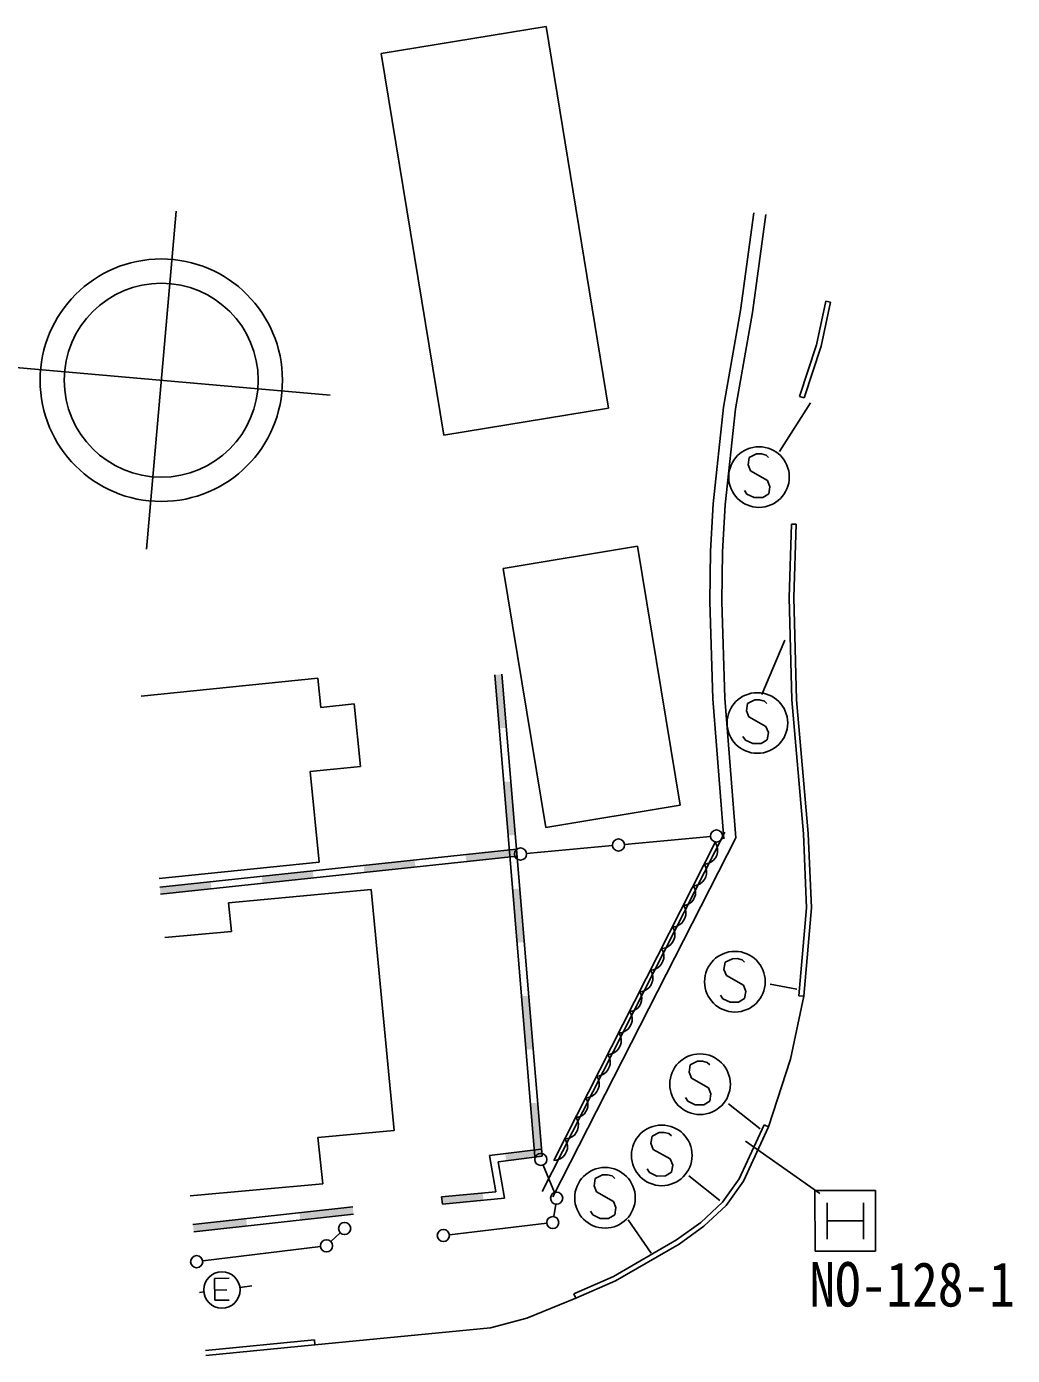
# Model space of a CAD drawing. Units: millimetres, scale not verified. Extents: x 40000 to 680000, y 20000 to 380000.
# Drawn here: x 435393 to 476059, y 293651 to 348447 of the extents above; entities that cross this region are included whole.
import ezdxf
from ezdxf.enums import TextEntityAlignment as Align

# ---------------------------------------------------------------- set-up
doc = ezdxf.new("R2010")
doc.units = ezdxf.units.MM
doc.header["$LTSCALE"] = 1000
for name, color, linetype, lineweight in [('M-BGD', 7, 'Continuous', 25), ('M-BMK-SRVR', 3, 'Continuous', 25), ('M-STR-STRC', 7, 'Continuous', 25)]:
    doc.layers.add(name, color=color, linetype=linetype, lineweight=lineweight)
doc.styles.add('ＭＳ ゴシック', font='')
doc.styles.get('ＭＳ ゴシック').set_extended_font_data('MS Gothic')

msp = doc.modelspace()

# ---------------------------------------------------------------- hatches: boundary and pattern name
at = {"layer": 'M-BGD'}
for points in [[(455002, 321740), (455186, 319532), (454887, 319507), (454703, 321715)], [(455371, 317323), (455555, 315115), (455256, 315090), (455072, 317298)], [(455636, 314233), (453534, 314009), (453502, 314307), (455604, 314531)], [(451432, 313785), (449330, 313561), (449299, 313860), (451400, 314083)], [(447228, 313338), (445127, 313114), (445095, 313412), (447197, 313636)], [(443025, 312890), (440923, 312666), (440891, 312965), (442993, 313188)], [(455740, 312906), (455924, 310698), (455626, 310673), (455441, 312881)], [(456109, 308489), (456294, 306281), (455995, 306256), (455810, 308464)], [(456478, 304072), (456663, 301864), (456364, 301839), (456179, 304047)], [(456663, 301864), (455179, 301681), (455142, 301979), (456626, 302162)], [(454240, 300050), (452543, 299888), (452514, 300186), (454212, 300348)], [(448882, 299479), (446684, 299234), (446651, 299532), (448849, 299777)], [(444486, 298989), (442288, 298744), (442255, 299043), (444453, 299287)]]:
    msp.add_hatch(color=256, dxfattribs=at).paths.add_polyline_path(points)

# ---------------------------------------------------------------- linework, layer by layer
for p, q in [((456820, 348447), (450019, 347331)), ((459402, 332712), (456820, 348447)), ((450019, 347331), (452600, 331596)), ((464845, 336733), (465391, 340766)), ((465339, 336657), (465886, 340699)), ((467974, 335326), (468361, 337121)), ((468167, 335274), (468557, 337079)), ((468557, 337079), (468361, 337121)), ((464145, 332750), (464845, 336733)), ((464640, 332680), (465339, 336657)), ((467276, 333195), (467974, 335326)), ((467466, 333133), (468167, 335274)), ((467466, 333133), (467276, 333195)), ((452600, 331596), (459402, 332712)), ((463714, 328767), (464145, 332750)), ((464212, 328725), (464640, 332680)), ((463598, 326821), (463714, 328767)), ((464097, 326791), (464212, 328725)), ((466846, 324907), (466946, 327932)), ((466946, 327932), (467145, 327926)), ((467046, 324906), (467145, 327926)), ((460592, 327015), (455047, 326098)), ((462357, 316343), (460592, 327015)), ((463579, 324744), (463598, 326821)), ((464079, 324740), (464097, 326791)), ((455047, 326098), (456812, 315426)), ((463701, 320720), (463579, 324744)), ((464201, 320747), (464079, 324740)), ((466954, 320678), (466846, 324907)), ((467154, 320689), (467046, 324906)), ((454703, 321715), (456364, 301839)), ((455002, 321740), (456663, 301864)), ((440118, 320838), (447407, 321573)), ((447407, 321573), (447528, 320374)), ((464149, 314957), (463701, 320720)), ((464647, 314996), (464201, 320747)), ((467439, 315158), (466954, 320678)), ((467639, 315171), (467154, 320689)), ((447528, 320374), (448911, 320514)), ((448911, 320514), (449170, 317942)), ((449170, 317942), (447086, 317732)), ((447086, 317732), (447464, 313989)), ((456812, 315426), (462357, 316343)), ((456658, 300412), (464202, 315223)), ((467565, 312110), (467439, 315158)), ((467765, 312105), (467639, 315171)), ((455604, 314531), (440891, 312965)), ((459562, 314674), (456015, 314348)), ((457104, 300185), (464647, 314996)), ((463791, 314801), (457140, 301683)), ((463606, 315045), (460059, 314720)), ((463853, 314702), (463791, 314801)), ((463879, 314621), (463853, 314702)), ((463897, 314523), (463879, 314621)), ((447464, 313989), (440856, 313323)), ((455636, 314233), (440923, 312666)), ((463536, 313943), (463625, 313988)), ((463625, 313988), (463733, 314067)), ((463733, 314067), (463805, 314165)), ((463805, 314165), (463860, 314272)), ((463860, 314272), (463896, 314389)), ((463896, 314389), (463897, 314523)), ((463339, 313909), (463455, 313917)), ((463401, 313810), (463339, 313909)), ((463427, 313729), (463401, 313810)), ((463407, 313381), (463444, 313497)), ((463445, 313631), (463427, 313729)), ((463444, 313497), (463445, 313631)), ((463455, 313917), (463536, 313943)), ((462887, 313017), (463003, 313025)), ((462942, 312928), (462887, 313017)), ((462966, 312855), (462942, 312928)), ((463003, 313025), (463083, 313051)), ((463083, 313051), (463173, 313096)), ((463173, 313096), (463281, 313176)), ((463281, 313176), (463353, 313274)), ((463353, 313274), (463407, 313381)), ((443729, 312314), (449612, 312857)), ((450559, 302926), (449612, 312857)), ((462737, 312285), (462834, 312357)), ((462834, 312357), (462899, 312445)), ((462899, 312445), (462948, 312542)), ((462948, 312542), (462981, 312646)), ((462982, 312767), (462966, 312855)), ((462981, 312646), (462982, 312767)), ((443841, 311137), (443729, 312314)), ((462479, 312214), (462584, 312222)), ((462542, 312115), (462479, 312214)), ((462568, 312035), (462542, 312115)), ((462548, 311686), (462584, 311802)), ((462585, 311936), (462568, 312035)), ((462584, 312222), (462657, 312245)), ((462584, 311802), (462585, 311936)), ((462657, 312245), (462737, 312285)), ((467251, 308478), (467565, 312110)), ((467451, 308461), (467765, 312105)), ((462027, 311322), (462144, 311331)), ((462089, 311223), (462027, 311322)), ((462144, 311331), (462224, 311357)), ((462224, 311357), (462314, 311401)), ((462314, 311401), (462422, 311481)), ((462422, 311481), (462494, 311579)), ((462494, 311579), (462548, 311686)), ((441096, 310884), (443841, 311137)), ((462042, 310687), (462096, 310794)), ((462116, 311143), (462089, 311223)), ((462096, 310794), (462132, 310910)), ((462133, 311044), (462116, 311143)), ((462132, 310910), (462133, 311044)), ((461575, 310430), (461691, 310439)), ((461637, 310332), (461575, 310430)), ((461663, 310251), (461637, 310332)), ((461681, 310152), (461663, 310251)), ((461680, 310018), (461681, 310152)), ((461691, 310439), (461772, 310465)), ((461772, 310465), (461862, 310509)), ((461862, 310509), (461969, 310589)), ((461969, 310589), (462042, 310687)), ((461320, 309573), (461409, 309617)), ((461409, 309617), (461517, 309697)), ((461517, 309697), (461589, 309795)), ((461589, 309795), (461644, 309902)), ((461644, 309902), (461680, 310018)), ((461123, 309538), (461239, 309547)), ((461185, 309440), (461123, 309538)), ((461211, 309359), (461185, 309440)), ((461191, 309010), (461228, 309126)), ((461228, 309261), (461211, 309359)), ((461228, 309126), (461228, 309261)), ((461239, 309547), (461320, 309573)), ((460670, 308647), (460787, 308655)), ((460726, 308558), (460670, 308647)), ((460750, 308485), (460726, 308558)), ((460787, 308655), (460867, 308681)), ((460867, 308681), (460957, 308725)), ((460957, 308725), (461065, 308805)), ((461065, 308805), (461137, 308903)), ((461137, 308903), (461191, 309010)), ((460521, 307915), (460618, 307987)), ((460618, 307987), (460683, 308075)), ((460683, 308075), (460732, 308171)), ((460732, 308171), (460765, 308276)), ((460766, 308396), (460750, 308485)), ((460765, 308276), (460766, 308396)), ((467451, 308461), (466908, 305872)), ((467451, 308461), (467251, 308478)), ((460263, 307844), (460368, 307851)), ((460325, 307745), (460263, 307844)), ((460352, 307664), (460325, 307745)), ((460332, 307316), (460368, 307432)), ((460369, 307566), (460352, 307664)), ((460368, 307851), (460441, 307875)), ((460368, 307432), (460369, 307566)), ((460441, 307875), (460521, 307915)), ((459811, 306952), (459928, 306960)), ((459873, 306853), (459811, 306952)), ((459928, 306960), (460008, 306987)), ((460008, 306987), (460098, 307031)), ((460098, 307031), (460206, 307111)), ((460206, 307111), (460278, 307209)), ((460278, 307209), (460332, 307316)), ((459753, 306219), (459825, 306317)), ((459825, 306317), (459880, 306424)), ((459900, 306773), (459873, 306853)), ((459880, 306424), (459916, 306540)), ((459917, 306674), (459900, 306773)), ((459916, 306540), (459917, 306674)), ((459359, 306060), (459475, 306068)), ((459421, 305961), (459359, 306060)), ((459447, 305881), (459421, 305961)), ((459465, 305782), (459447, 305881)), ((459464, 305648), (459465, 305782)), ((459475, 306068), (459556, 306095)), ((459556, 306095), (459646, 306139)), ((459646, 306139), (459753, 306219)), ((466908, 305872), (466003, 303079)), ((459104, 305203), (459193, 305247)), ((459193, 305247), (459301, 305327)), ((459301, 305327), (459373, 305425)), ((459373, 305425), (459428, 305532)), ((459428, 305532), (459464, 305648)), ((458907, 305168), (459023, 305176)), ((458969, 305069), (458907, 305168)), ((458995, 304989), (458969, 305069)), ((458975, 304640), (459012, 304756)), ((459012, 304890), (458995, 304989)), ((459012, 304756), (459012, 304890)), ((459023, 305176), (459104, 305203)), ((458454, 304276), (458571, 304285)), ((458510, 304187), (458454, 304276)), ((458534, 304115), (458510, 304187)), ((458571, 304285), (458651, 304311)), ((458651, 304311), (458741, 304355)), ((458741, 304355), (458849, 304435)), ((458849, 304435), (458921, 304533)), ((458921, 304533), (458975, 304640)), ((458305, 303545), (458402, 303616)), ((458402, 303616), (458467, 303705)), ((458467, 303705), (458516, 303801)), ((458516, 303801), (458549, 303905)), ((458550, 304026), (458534, 304115)), ((458549, 303905), (458550, 304026)), ((458047, 303474), (458152, 303481)), ((458109, 303375), (458047, 303474)), ((458136, 303294), (458109, 303375)), ((458116, 302945), (458152, 303062)), ((458153, 303196), (458136, 303294)), ((458152, 303481), (458225, 303505)), ((458152, 303062), (458153, 303196)), ((458225, 303505), (458305, 303545)), ((464794, 300938), (465821, 303163)), ((464968, 300837), (466003, 303079)), ((466003, 303079), (465821, 303163)), ((447409, 302639), (450559, 302926)), ((447607, 300733), (447409, 302639)), ((457595, 302582), (457711, 302590)), ((457657, 302483), (457595, 302582)), ((457684, 302402), (457657, 302483)), ((457711, 302590), (457792, 302616)), ((457792, 302616), (457882, 302661)), ((457882, 302661), (457990, 302740)), ((457990, 302740), (458062, 302838)), ((458062, 302838), (458116, 302945)), ((456626, 302162), (454494, 301899)), ((457537, 301849), (457609, 301947)), ((457609, 301947), (457664, 302054)), ((457664, 302054), (457700, 302170)), ((457701, 302304), (457684, 302402)), ((457700, 302170), (457701, 302304)), ((454494, 301899), (454753, 300400)), ((456663, 301864), (454843, 301640)), ((454843, 301640), (455104, 300132)), ((456700, 301503), (457163, 300369)), ((457143, 301690), (457259, 301698)), ((457259, 301698), (457340, 301724)), ((457340, 301724), (457430, 301769)), ((457430, 301769), (457537, 301849)), ((464104, 299968), (464794, 300938)), ((464254, 299835), (464968, 300837)), ((442142, 300229), (447607, 300733)), ((454753, 300400), (452514, 300186)), ((448849, 299777), (442255, 299043)), ((452543, 299888), (452514, 300186)), ((455104, 300132), (452543, 299888)), ((457218, 299891), (457136, 299375)), ((463206, 299139), (464104, 299968)), ((463333, 298984), (464254, 299835)), ((448882, 299479), (442288, 298744)), ((448331, 298710), (447947, 298344)), ((456849, 299099), (452835, 298626)), ((462199, 298411), (463206, 299139)), ((462308, 298242), (463333, 298984)), ((447517, 298141), (442657, 297546)), ((459597, 296909), (462199, 298411)), ((459688, 296730), (462308, 298242)), ((443747, 296831), (443147, 296828)), ((443147, 296828), (443152, 295928)), ((444193, 296451), (444688, 296518)), ((457965, 296191), (459597, 296909)), ((458046, 296008), (459688, 296730)), ((442704, 296269), (442533, 296251)), ((443150, 296348), (443660, 296351)), ((443152, 295928), (443752, 295931)), ((458046, 296008), (456033, 295183)), ((458046, 296008), (457965, 296191)), ((456033, 295183), (454527, 294785)), ((442769, 293850), (447268, 294292)), ((447288, 294093), (447268, 294292)), ((447288, 294093), (454527, 294785)), ((442789, 293651), (447288, 294093))]:
    msp.add_line(p, q, dxfattribs=at)
for centre, radius in [((463855, 315068), 250), ((455766, 314325), 250), ((459811, 314697), 250), ((456606, 301734), 250), ((457257, 300137), 250), ((457097, 299128), 250), ((457097, 299128), 250), ((448512, 298883), 250), ((452586, 298597), 250), ((447766, 298172), 250), ((442409, 297516), 250), ((443450, 296350), 750)]:
    msp.add_circle(centre, radius, dxfattribs=at)
at = {"layer": 'M-BMK-SRVR'}
for p, q in [((441560, 340838), (440338, 326891)), ((423018, 335435), (447922, 333254))]:
    msp.add_line(p, q, dxfattribs=at)
for radius in [5000, 4000]:
    msp.add_circle((440949, 333864), radius, dxfattribs=at)
at = {"layer": 'M-STR-STRC'}
for p, q in [((467726, 332933), (466457, 330931)), ((465203, 330671), (465154, 330371)), ((465502, 330822), (465203, 330671)), ((465702, 330823), (465502, 330822)), ((465903, 330773), (465702, 330823)), ((466003, 330674), (465903, 330773)), ((465154, 330371), (465254, 330121)), ((465254, 330121), (465956, 329723)), ((465956, 329723), (466056, 329474)), ((466056, 329474), (466007, 329174)), ((465107, 329171), (465007, 329321)), ((465408, 329022), (465107, 329171)), ((465758, 329023), (465408, 329022)), ((466007, 329174), (465758, 329023)), ((466673, 323152), (465725, 320898)), ((465431, 320679), (465132, 320527)), ((465631, 320681), (465431, 320679)), ((465831, 320632), (465631, 320681)), ((465932, 320533), (465831, 320632)), ((465132, 320527), (465084, 320227)), ((465084, 320227), (465186, 319978)), ((465186, 319978), (465889, 319583)), ((465889, 319583), (465991, 319334)), ((465043, 319026), (464942, 319176)), ((465345, 318879), (465043, 319026)), ((465943, 319033), (465695, 318881)), ((465991, 319334), (465943, 319033)), ((465695, 318881), (465345, 318879)), ((464211, 309861), (464161, 309561)), ((464510, 310011), (464211, 309861)), ((464710, 310012), (464510, 310011)), ((464910, 309962), (464710, 310012)), ((465011, 309863), (464910, 309962)), ((464161, 309561), (464262, 309311)), ((464262, 309311), (464963, 308912)), ((464114, 308361), (464013, 308510)), ((464963, 308912), (465063, 308663)), ((465063, 308663), (465014, 308363)), ((467164, 308758), (466065, 308960)), ((464414, 308211), (464114, 308361)), ((464764, 308212), (464414, 308211)), ((465014, 308363), (464764, 308212)), ((463072, 305783), (462772, 305632)), ((463272, 305783), (463072, 305783)), ((463472, 305733), (463272, 305783)), ((462772, 305632), (462723, 305332)), ((462723, 305332), (462823, 305082)), ((463572, 305633), (463472, 305733)), ((462823, 305082), (463523, 304683)), ((463523, 304683), (463624, 304433)), ((462674, 304132), (462574, 304282)), ((462974, 303982), (462674, 304132)), ((463574, 304133), (463324, 303983)), ((463624, 304433), (463574, 304133)), ((463324, 303983), (462974, 303982)), ((465652, 302994), (464348, 304022)), ((461192, 302699), (461143, 302399)), ((461492, 302850), (461192, 302699)), ((461692, 302850), (461492, 302850)), ((461892, 302801), (461692, 302850)), ((461992, 302701), (461892, 302801)), ((465054, 302488), (468112, 300333)), ((461143, 302399), (461243, 302149)), ((461243, 302149), (461944, 301751)), ((461944, 301751), (462045, 301501)), ((462045, 301501), (461995, 301201)), ((458853, 300949), (458803, 300649)), ((459153, 301099), (458853, 300949)), ((459353, 301100), (459153, 301099)), ((459553, 301050), (459353, 301100)), ((459653, 300950), (459553, 301050)), ((461095, 301199), (460995, 301348)), ((461396, 301049), (461095, 301199)), ((461746, 301050), (461396, 301049)), ((461995, 301201), (461746, 301050)), ((463987, 300045), (462710, 301052)), ((458803, 300649), (458903, 300399)), ((458903, 300399), (459603, 300000)), ((467913, 300448), (470413, 300451)), ((467916, 297948), (467913, 300448)), ((470413, 300451), (470416, 297951)), ((459603, 300000), (459703, 299750)), ((459703, 299750), (459653, 299450)), ((468413, 299948), (468415, 298448)), ((469913, 299950), (469915, 298450)), ((458753, 299449), (458653, 299599)), ((459053, 299299), (458753, 299449)), ((459403, 299300), (459053, 299299)), ((459653, 299450), (459403, 299300)), ((461161, 297861), (460207, 299237)), ((468414, 299198), (469914, 299200)), ((470416, 297951), (467916, 297948))]:
    msp.add_line(p, q, dxfattribs=at)
for centre in [(465605, 329872), (465538, 319730), (464612, 309062), (463173, 304833), (461594, 301900), (459253, 300150)]:
    msp.add_circle(centre, 1250, dxfattribs=at)

# ---------------------------------------------------------------- texts
at = {"layer": 'M-STR-STRC', "style": 'ＭＳ ゴシック', "width": 0.85}
msp.add_text('NO-128-1', height=1833, dxfattribs=at).set_placement((467682, 295118), align=Align.BOTTOM_LEFT)

doc.saveas('drawing.dxf')
